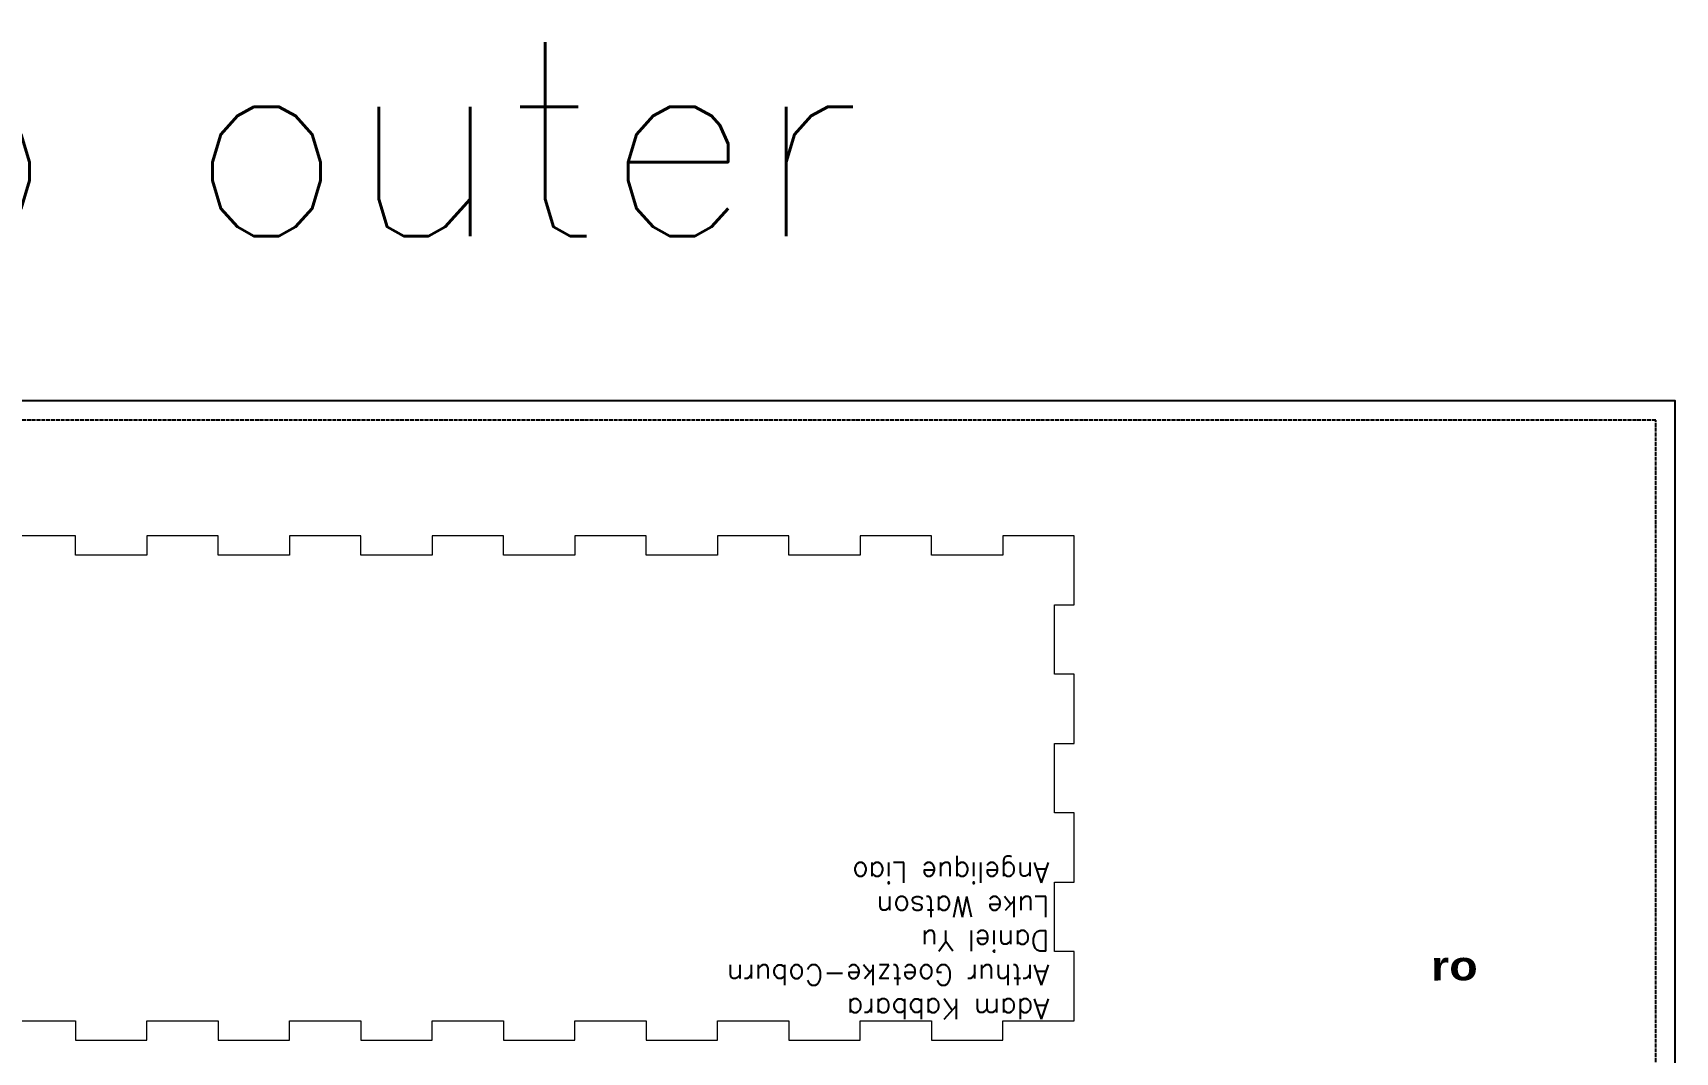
# Model space of a CAD drawing. Header units: millimetres. Extents: x 0 to 610, y 0 to 514.
# Drawn here: x 356.1 to 610, y 356.3 to 513.9 of the extents above; entities that cross this region are included whole.
import ezdxf

# ---------------------------------------------------------------- set-up
doc = ezdxf.new("R2010")
doc.units = ezdxf.units.MM
doc.header["$LTSCALE"] = 0.05
doc.linetypes.add('Dotted', pattern=[15, 12, -3])
doc.layers.get('0').update_dxf_attribs({"plot": 0})
for name, color, linetype, lineweight in [('CUT', 1, 'Continuous', 0), ('ETCH', 5, 'Continuous', 0), ('RASTER', 250, 'Continuous', 0)]:
    doc.layers.add(name, color=color, linetype=linetype, lineweight=lineweight)
doc.styles.add('Annotative', font='simplex.shx')
doc.styles.add('etch', font='simplex.shx', dxfattribs={"height": 1})
doc.styles.add('raster', font='ariblk.ttf', dxfattribs={"height": 1})

# ---------------------------------------------------------------- blocks, each defined once
blk = doc.blocks.new('top_outer')
blk.add_lwpolyline([(479.62, 3), (490.64, 3), (490.64, 0), (501.67, 0), (501.67, 3), (512.69, 3), (512.69, 0), (523.72, 0), (523.72, 3), (534.74, 3), (534.74, 0), (545.77, 0), (545.77, 3), (556.79, 3), (556.79, 0), (567.82, 0), (567.82, 3), (578.85, 3), (578.85, 0), (589.87, 0), (589.87, 3), (600.9, 3), (600.9, 0), (611.92, 0), (611.92, 3), (622.95, 3), (622.95, 0), (633.97, 0), (633.97, 3), (645, 3), (645, 13.71), (642, 13.71), (642, 24.43), (645, 24.43), (645, 35.14), (642, 35.14), (642, 45.86), (645, 45.86), (645, 56.57), (642, 56.57), (642, 67.29), (645, 67.29), (645, 78), (633.97, 78), (633.97, 75), (622.95, 75), (622.95, 78), (611.92, 78), (611.92, 75), (600.9, 75), (600.9, 78), (589.87, 78), (589.87, 75), (578.85, 75), (578.85, 78), (567.82, 78), (567.82, 75), (556.79, 75), (556.79, 78), (545.77, 78), (545.77, 75), (534.74, 75), (534.74, 78), (523.72, 78), (523.72, 75), (512.69, 75), (512.69, 78), (501.67, 78), (501.67, 75), (490.64, 75), (490.64, 78), (479.62, 78)])

msp = doc.modelspace()

# ---------------------------------------------------------------- linework, layer by layer
msp.add_lwpolyline([(0, 0), (610, 0), (610, 457), (0, 457)], close=True)
at = {"linetype": 'Dotted'}
msp.add_lwpolyline([(3, 3), (607, 3), (607, 454), (3, 454)], close=True, dxfattribs=at)

# ---------------------------------------------------------------- block references
at = {"layer": 'CUT'}
msp.add_blockref('top_outer', (-127.94, 358.14), dxfattribs=at)

# ---------------------------------------------------------------- texts
at = {"insert": (35.42, 512.48), "char_height": 30, "attachment_point": 1, "style": 'Annotative'}
msp.add_mtext_dynamic_manual_height_columns('GND station top outer', width=555.802, gutter_width=5, heights=[47.86], dxfattribs=at)
at = {"layer": 'ETCH', "insert": (513.24, 361.37), "char_height": 3.1608, "attachment_point": 1, "rotation": 180, "style": 'etch'}
msp.add_mtext_dynamic_manual_height_columns('Adam Kabbara\\PArthur Goetzke-Coburn\\PDaniel Yu\\PLuke Watson\\PAngelique Liao', width=115.5857, gutter_width=15.8, heights=[0], dxfattribs=at)
at = {"layer": 'RASTER', "style": 'raster'}
msp.add_text('ro', height=4.517, rotation=0.4365, dxfattribs=at).set_placement((572.27, 367.35))

doc.saveas('drawing.dxf')
